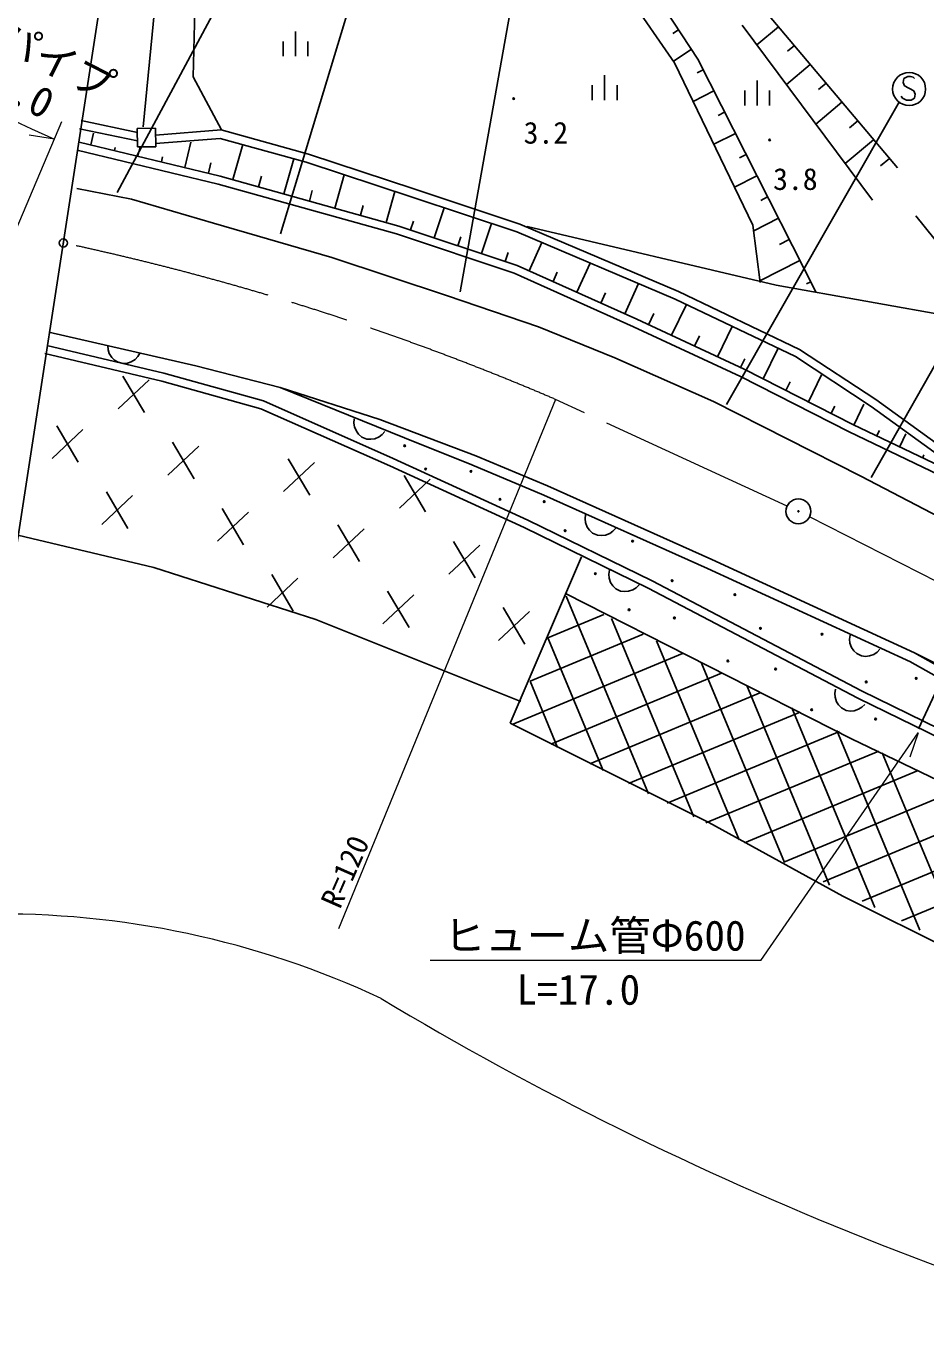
# Model space of a CAD drawing. Units: millimetres, scale not verified. Extents: x 40000 to 680000, y 20000 to 380000.
# Drawn here: x 323944 to 378346, y 239970 to 319324 of the extents above; entities that cross this region are included whole.
import ezdxf
from ezdxf.enums import TextEntityAlignment as Align

# ---------------------------------------------------------------- set-up
doc = ezdxf.new("R2010")
doc.units = ezdxf.units.MM
doc.header["$LTSCALE"] = 1000
doc.header["$PDMODE"] = 32
doc.header["$PDSIZE"] = 500
doc.linetypes.add('CHAIN', pattern=[18.5, 12, -1.5, 3.5, -1.5])
for name, color, linetype, lineweight in [('M-BGD', 7, 'Continuous', 25), ('M-BGD-EXST', 7, 'Continuous', 25), ('M-BMK', 2, 'CHAIN', 13), ('M-BMK-OTRS', 5, 'Continuous', 25), ('M-BMK-SRVR', 3, 'Continuous', 25), ('M-STR-HTXT', 7, 'Continuous', 13), ('M-STR-STRC', 7, 'Continuous', 25)]:
    doc.layers.add(name, color=color, linetype=linetype, lineweight=lineweight)
doc.layers.add('M-OTRS', color=6, linetype='Continuous')
doc.styles.add('ＭＳ ゴシック', font='')
doc.styles.get('ＭＳ ゴシック').set_extended_font_data('MS Gothic')

msp = doc.modelspace()

# ---------------------------------------------------------------- linework, layer by layer
at = {"layer": 'M-BGD'}
for p, q in [((363151, 317120), (356788, 326286)), ((334034, 316257), (334249, 324776)), ((364553, 317335), (359916, 324453)), ((331014, 313237), (331877, 322188)), ((376631, 310757), (368004, 321002)), ((340230, 319011), (340230, 317511)), ((363394, 319115), (363058, 318896)), ((367249, 319384), (375122, 308816)), ((369442, 319294), (368136, 318194)), ((339480, 318411), (339480, 317511)), ((340980, 318411), (340980, 317511)), ((364167, 317928), (363081, 317221)), ((370401, 318156), (369988, 317809)), ((367896, 307306), (363151, 317120)), ((364879, 316694), (364512, 316508)), ((371714, 303230), (364553, 317335)), ((371359, 317018), (369917, 315803)), ((335749, 313054), (334034, 316257)), ((358924, 316359), (358924, 314859)), ((368145, 316043), (368145, 314543)), ((372318, 315879), (371865, 315498)), ((358174, 315759), (358174, 314859)), ((359674, 315759), (359674, 314859)), ((365530, 315412), (364283, 314779)), ((367395, 315443), (367395, 314543)), ((368895, 315443), (368895, 314543)), ((373276, 314741), (371698, 313412)), ((327262, 313622), (330666, 312909)), ((366181, 314130), (365799, 313936)), ((374235, 313603), (373741, 313187)), ((327159, 313132), (330675, 312397)), ((327852, 312151), (328022, 312861)), ((330661, 313141), (331753, 313160)), ((330682, 312024), (330661, 313141)), ((331753, 313160), (331773, 312044)), ((331760, 312735), (335724, 313052)), ((335724, 313052), (341013, 311588)), ((366832, 312847), (365535, 312189)), ((327141, 312322), (335669, 310270)), ((329273, 311809), (329317, 311992)), ((331773, 312044), (330682, 312024)), ((330694, 311467), (330829, 312027)), ((331769, 312234), (335676, 312547)), ((333537, 310783), (333907, 312319)), ((335676, 312547), (340868, 311109)), ((336441, 310054), (337034, 312171)), ((375194, 312464), (373479, 311021)), ((327024, 311835), (335544, 309786)), ((332116, 311125), (332188, 311423)), ((339528, 309190), (340123, 311315)), ((340868, 311109), (347284, 308997)), ((341013, 311588), (347441, 309472)), ((367483, 311565), (367086, 311364)), ((376152, 311326), (375617, 310876)), ((334959, 310441), (335109, 311065)), ((342615, 308326), (343180, 310343)), ((368134, 310283), (366787, 309599)), ((335544, 309786), (346328, 306767)), ((335669, 310270), (346474, 307245)), ((337985, 309622), (338163, 310258)), ((341072, 308758), (341247, 309385)), ((345703, 307461), (346227, 309334)), ((347284, 308997), (353611, 306888)), ((347441, 309472), (353788, 307356)), ((368785, 309001), (368373, 308792)), ((344159, 307893), (344322, 308477)), ((348620, 306530), (349224, 308341)), ((346474, 307245), (353627, 304861)), ((347190, 307007), (347370, 307549)), ((351481, 305576), (352087, 307393)), ((353788, 307356), (363389, 303288)), ((354237, 307221), (369293, 303663)), ((368330, 303835), (367896, 307306)), ((369436, 307718), (367940, 306959)), ((346328, 306767), (353445, 304394)), ((350051, 306053), (350232, 306597)), ((353611, 306888), (363184, 302832)), ((370087, 306436), (369499, 306138)), ((352912, 305099), (353094, 305645)), ((354352, 304536), (355119, 306249)), ((353627, 304861), (360879, 301614)), ((357253, 303237), (358046, 305009)), ((370738, 305154), (368319, 303926)), ((353445, 304394), (360671, 301159)), ((355803, 303887), (356056, 304452)), ((358703, 302588), (358983, 303213)), ((360154, 301938), (360973, 303769)), ((363389, 303288), (370713, 299789)), ((369293, 303663), (380790, 301610)), ((371389, 303871), (371134, 303742)), ((362967, 300639), (363870, 302504)), ((363184, 302832), (370466, 299353)), ((360879, 301614), (367360, 298589)), ((361570, 301279), (361900, 301961)), ((334198, 298786), (325311, 300837)), ((360671, 301159), (367141, 298139)), ((365751, 299340), (366641, 301180)), ((325187, 300029), (332272, 298351)), ((328871, 300015), (328895, 299763)), ((364359, 299990), (364658, 300607)), ((325071, 299543), (332147, 297867)), ((328895, 299763), (328966, 299542)), ((328966, 299542), (329116, 299301)), ((329116, 299301), (329284, 299139)), ((330285, 299030), (330525, 299180)), ((330525, 299180), (330687, 299348)), ((330687, 299348), (330819, 299563)), ((367143, 298691), (367400, 299222)), ((368516, 298002), (369413, 299856)), ((370466, 299353), (375043, 296339)), ((370713, 299789), (375328, 296751)), ((329284, 299139), (329499, 299007)), ((329499, 299007), (329811, 298935)), ((329811, 298935), (330063, 298959)), ((330063, 298959), (330285, 299030)), ((339294, 297481), (334198, 298786)), ((367360, 298589), (373941, 295245)), ((329510, 296192), (331377, 297946)), ((329793, 298172), (331094, 295966)), ((332147, 297867), (338131, 296201)), ((332272, 298351), (338300, 296673)), ((367141, 298139), (373720, 294796)), ((369885, 297306), (370137, 297826)), ((371255, 296610), (372048, 298249)), ((345323, 295554), (339294, 297481)), ((339294, 297481), (346814, 294436)), ((338131, 296201), (345925, 292737)), ((338300, 296673), (346131, 293193)), ((372630, 295925), (372838, 296355)), ((374012, 295255), (374600, 296469)), ((375043, 296339), (383823, 289974)), ((375328, 296751), (384034, 290438)), ((343779, 295584), (343763, 295332)), ((343763, 295332), (343799, 295101)), ((351127, 293356), (345323, 295554)), ((373941, 295245), (381616, 291574)), ((325510, 293192), (327377, 294946)), ((325793, 295172), (327094, 292966)), ((343799, 295101), (343909, 294841)), ((343909, 294841), (344049, 294654)), ((344049, 294654), (344241, 294490)), ((344241, 294490), (344537, 294369)), ((345020, 294388), (345281, 294498)), ((345281, 294498), (345467, 294638)), ((345467, 294638), (345632, 294831)), ((346814, 294436), (350895, 292803)), ((373720, 294796), (383641, 290051)), ((375395, 294586), (375539, 294884)), ((376777, 293917), (377151, 294689)), ((332510, 292192), (334377, 293946)), ((332793, 294172), (334094, 291966)), ((344537, 294369), (344790, 294353)), ((344790, 294353), (345020, 294388)), ((339510, 291192), (341377, 292946)), ((339793, 293172), (341094, 290966)), ((346131, 293193), (354272, 289464)), ((355478, 291529), (351127, 293356)), ((378160, 293247), (378240, 293413)), ((345925, 292737), (354059, 289012)), ((346793, 292172), (348094, 289966)), ((355240, 290978), (350895, 292803)), ((346510, 290192), (348377, 291946)), ((365399, 287091), (355478, 291529)), ((328510, 289192), (330377, 290946)), ((328793, 291172), (330094, 288966)), ((365151, 286544), (355240, 290978)), ((335510, 288192), (337377, 289946)), ((335793, 290172), (337094, 287966)), ((357773, 289795), (357747, 289544)), ((342510, 287192), (344377, 288946)), ((342793, 289172), (344094, 286966)), ((354059, 289012), (361567, 285351)), ((354272, 289464), (361792, 285797)), ((357747, 289544), (357775, 289312)), ((357775, 289312), (357876, 289048)), ((357876, 289048), (358009, 288856)), ((358009, 288856), (358196, 288685)), ((359426, 288791), (359598, 288977)), ((383699, 289322), (377913, 276854)), ((323430, 288552), (331659, 286592)), ((349793, 288172), (351094, 285966)), ((358196, 288685), (358487, 288554)), ((358487, 288554), (358739, 288529)), ((358739, 288529), (358971, 288557)), ((358971, 288557), (359235, 288657)), ((359235, 288657), (359426, 288791)), ((349510, 286192), (351377, 287946)), ((331659, 286592), (341456, 283457)), ((357523, 287246), (353213, 277187)), ((377419, 280889), (365151, 286544)), ((377670, 281434), (365399, 287091)), ((338510, 284192), (340377, 285946)), ((338793, 286172), (340094, 283966)), ((359214, 286442), (359180, 286191)), ((359180, 286191), (359199, 285959)), ((359199, 285959), (359290, 285691)), ((359290, 285691), (359416, 285495)), ((361792, 285797), (374456, 279147)), ((345510, 283192), (347377, 284946)), ((345793, 285172), (347094, 282966)), ((373864, 276247), (356550, 285028)), ((359416, 285495), (359596, 285317)), ((359596, 285317), (359883, 285176)), ((359883, 285176), (360134, 285141)), ((360134, 285141), (360367, 285161)), ((360367, 285161), (360634, 285252)), ((360634, 285252), (360830, 285378)), ((360830, 285378), (361008, 285558)), ((361567, 285351), (374230, 278701)), ((352793, 284172), (354094, 281966)), ((356604, 284877), (361575, 272920)), ((341456, 283457), (353866, 278494)), ((352510, 282192), (354377, 283946)), ((355492, 282342), (358878, 283749)), ((359333, 283523), (364322, 271522)), ((354413, 279727), (361253, 282571)), ((373771, 282514), (373741, 282263)), ((355492, 282342), (358828, 274317)), ((362061, 282169), (367069, 270125)), ((373741, 282263), (373764, 282031)), ((373764, 282031), (373859, 281764)), ((373859, 281764), (373989, 281570)), ((353334, 277113), (363628, 281392)), ((373989, 281570), (374172, 281396)), ((374172, 281396), (374461, 281259)), ((374461, 281259), (374712, 281229)), ((374712, 281229), (374944, 281252)), ((374944, 281252), (375210, 281347)), ((375210, 281347), (375404, 281477)), ((375404, 281477), (375579, 281660)), ((385502, 277518), (377670, 281434)), ((386018, 276761), (377670, 281434)), ((355677, 275921), (366003, 280214)), ((364790, 280816), (369802, 268760)), ((385729, 276235), (377377, 280910)), ((354413, 279727), (356081, 275715)), ((367519, 279462), (372533, 267400)), ((358020, 274729), (368379, 279035)), ((372887, 279240), (372849, 278990)), ((372849, 278990), (372864, 278757)), ((372864, 278757), (372950, 278488)), ((374230, 278701), (380202, 275777)), ((374456, 279147), (380422, 276226)), ((360363, 273537), (370754, 277857)), ((370248, 278108), (375265, 266040)), ((372950, 278488), (373073, 278289)), ((373073, 278289), (373250, 278108)), ((373250, 278108), (373535, 277962)), ((373535, 277962), (373785, 277923)), ((373785, 277923), (374018, 277939)), ((374018, 277939), (374287, 278025)), ((374287, 278025), (374485, 278148)), ((374485, 278148), (374666, 278325)), ((353213, 277187), (365231, 271178)), ((362705, 272345), (373129, 276678)), ((372977, 276754), (377996, 264680)), ((388433, 269196), (373864, 276247)), ((365048, 271153), (375504, 275500)), ((375706, 275400), (380727, 263321)), ((367391, 269961), (377880, 274321)), ((369761, 268780), (380255, 273143)), ((372132, 267600), (382630, 271964)), ((365231, 271178), (373329, 266737)), ((374503, 266420), (385005, 270786)), ((376874, 265239), (387381, 269607)), ((373329, 266737), (380130, 263340))]:
    msp.add_line(p, q, dxfattribs=at)
msp.add_lwpolyline([(377745, 307864), (380513, 304446), (383051, 301122), (384197, 299015), (385536, 296800), (386160, 296015), (386938, 295231), (387717, 294610), (388562, 294068), (390001, 293331), (391531, 292667), (393748, 291766), (395777, 290822), (396629, 290278), (397310, 289718), (397730, 289270), (398156, 288606), (398334, 288096), (398415, 287521), (398395, 286715), (398250, 285671), (398219, 285486)], dxfattribs=at)
for centre, radius in [((353428, 314949), 50), ((353428, 314949), 30), ((353428, 314949), 10), ((368903, 312451), 50), ((368903, 312451), 30), ((368903, 312451), 10), ((346834, 293958), 50), ((346834, 293958), 30), ((346834, 293958), 10), ((348099, 292552), 50), ((348099, 292552), 30), ((348099, 292552), 10), ((350842, 292411), 50), ((350842, 292411), 30), ((350842, 292411), 10), ((352599, 290724), 50), ((352599, 290724), 30), ((352599, 290724), 10), ((355271, 290583), 50), ((355271, 290583), 30), ((355271, 290583), 10), ((356537, 288825), 50), ((356537, 288825), 30), ((356537, 288825), 10), ((360615, 288192), 50), ((360615, 288192), 30), ((360615, 288192), 10), ((358365, 286224), 50), ((358365, 286224), 30), ((358365, 286224), 10), ((363005, 285802), 50), ((363005, 285802), 30), ((363005, 285802), 10), ((366802, 284958), 50), ((366802, 284958), 30), ((366802, 284958), 10), ((360404, 284044), 50), ((360404, 284044), 30), ((360404, 284044), 10), ((363146, 283552), 50), ((363146, 283552), 30), ((363146, 283552), 10), ((368349, 282919), 50), ((368349, 282919), 30), ((368349, 282919), 10), ((372075, 282568), 50), ((372075, 282568), 30), ((372075, 282568), 10), ((366380, 280951), 50), ((366380, 280951), 30), ((366380, 280951), 10), ((369263, 280458), 50), ((369263, 280458), 30), ((369263, 280458), 10), ((374747, 279685), 50), ((374747, 279685), 30), ((374747, 279685), 10), ((377770, 279896), 50), ((377770, 279896), 30), ((377770, 279896), 10), ((371442, 277998), 50), ((371442, 277998), 30), ((371442, 277998), 10), ((375309, 277435), 50), ((375309, 277435), 30), ((375309, 277435), 10)]:
    msp.add_circle(centre, radius, dxfattribs=at)
at = {"layer": 'M-BGD-EXST'}
for p, q in [((329439, 309264), (339002, 327068)), ((345144, 326057), (339313, 306776)), ((350197, 303277), (354007, 324658)), ((377020, 316170), (376980, 315930)), ((376980, 315930), (377060, 315730)), ((377260, 316290), (377020, 316170)), ((377420, 316290), (377260, 316290)), ((377580, 316250), (377420, 316290)), ((377660, 316170), (377580, 316250)), ((376940, 314970), (376860, 315090)), ((377060, 315730), (377620, 315410)), ((377620, 315410), (377700, 315210)), ((377700, 315210), (377660, 314970)), ((366288, 296453), (376762, 314768)), ((377180, 314850), (376940, 314970)), ((377460, 314850), (377180, 314850)), ((377660, 314970), (377460, 314850)), ((385747, 310933), (375045, 292046))]:
    msp.add_line(p, q, dxfattribs=at)
msp.add_circle((377340, 315530), 1000, dxfattribs=at)
at = {"layer": 'M-BMK'}
for p, q in [((369963, 290309), (355958, 296760)), ((379067, 285715), (371313, 289656))]:
    msp.add_line(p, q, dxfattribs=at)
msp.add_arc((292831, 149695), 160041, 66.76856, 78.0329, dxfattribs=at)
at = {"layer": 'M-BMK-OTRS'}
msp.add_line((330423, 333705), (321289, 274491), dxfattribs=at)
at = {"layer": 'M-BMK-SRVR'}
for radius in [750, 30]:
    msp.add_circle((370644, 289996), radius, dxfattribs=at)
at = {"layer": 'M-OTRS'}
msp.add_point((326184, 306222), dxfattribs=at)
at = {"layer": 'M-STR-HTXT'}
for p, q in [((318736, 315679), (324263, 313128)), ((326069, 313553), (320530, 300446)), ((325657, 312499), (324117, 312733)), ((324263, 313128), (325657, 312499)), ((355958, 296760), (342836, 264750)), ((368368, 262843), (377883, 276610)), ((377883, 276610), (377376, 275137)), ((368368, 262843), (348378, 262843))]:
    msp.add_line(p, q, dxfattribs=at)
for centre, radius, start, end in [((322403, 211277), 54375, 64.97056, 91.04779), ((449242, 433263), 201525, 238.98659, 257.56811)]:
    msp.add_arc(centre, radius, start, end, dxfattribs=at)
at = {"layer": 'M-STR-STRC'}
for p, q in [((330303, 308860), (326999, 309521)), ((335260, 307428), (330303, 308860)), ((342419, 305335), (335260, 307428)), ((349419, 303022), (342419, 305335)), ((354926, 301150), (349419, 303022)), ((359552, 299277), (354926, 301150)), ((365500, 296634), (359552, 299277)), ((374422, 292118), (365500, 296634)), ((384775, 286721), (374422, 292118))]:
    msp.add_line(p, q, dxfattribs=at)

# ---------------------------------------------------------------- texts
at = {"layer": 'M-BGD', "style": 'ＭＳ ゴシック'}
for s, p in [('3.2', (355372, 312886)), ('3.8', (370460, 310088))]:
    msp.add_text(s, height=1320, dxfattribs=at).set_placement(p, align=Align.MIDDLE_CENTER)
at = {"layer": 'M-STR-HTXT', "style": 'ＭＳ ゴシック'}
for s, height, rotation, p in [('ガードパイプ', 1833, 333, (322420, 318951)), ('L=11.0', 1833, 333, (322089, 316179)), ('R=120', 1320, 66.2, (343222, 268214))]:
    msp.add_text(s, height=height, rotation=rotation, dxfattribs=at).set_placement(p, align=Align.MIDDLE_CENTER)
for s, p in [('ヒューム管Φ600', (358329, 264349)), ('L=17.0', (357334, 261080))]:
    msp.add_text(s, height=1833, dxfattribs=at).set_placement(p, align=Align.MIDDLE_CENTER)

doc.saveas('drawing.dxf')
